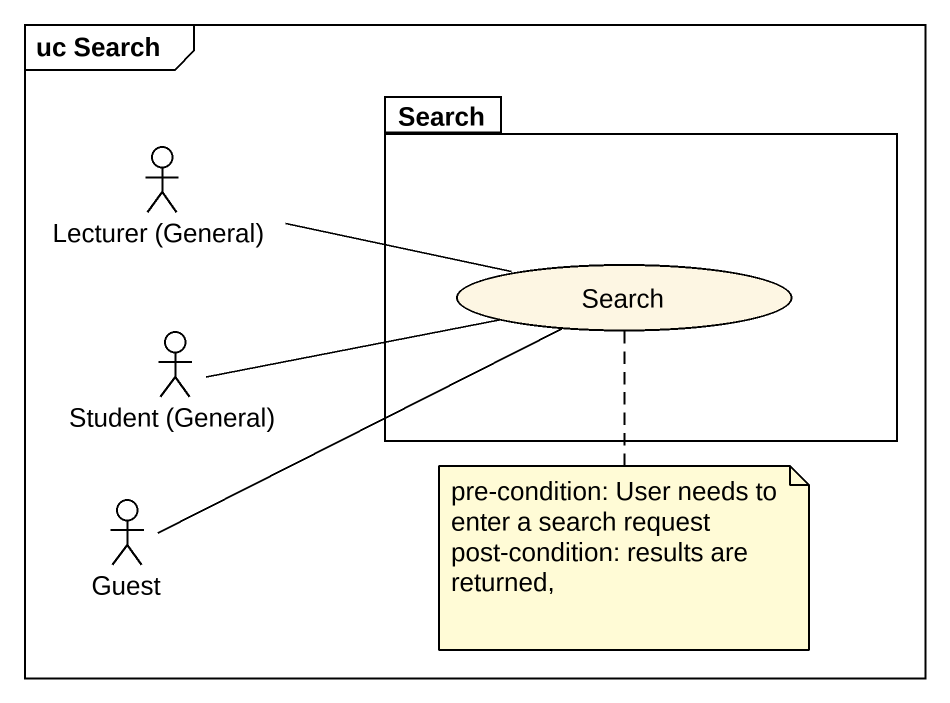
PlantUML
@startuml
mainframe uc Search
package Search {
  usecase "Search" as Search_2
}
actor "Lecturer (General)" as Lecturer_General
actor "Student (General)" as Student_General
actor Guest
Lecturer_General -right- Search_2
Student_General -right- Search_2
Guest -right- Search_2
note bottom of Search_2
  pre-condition: User needs to enter a search request
  post-condition: results are returned,
end note
@enduml
